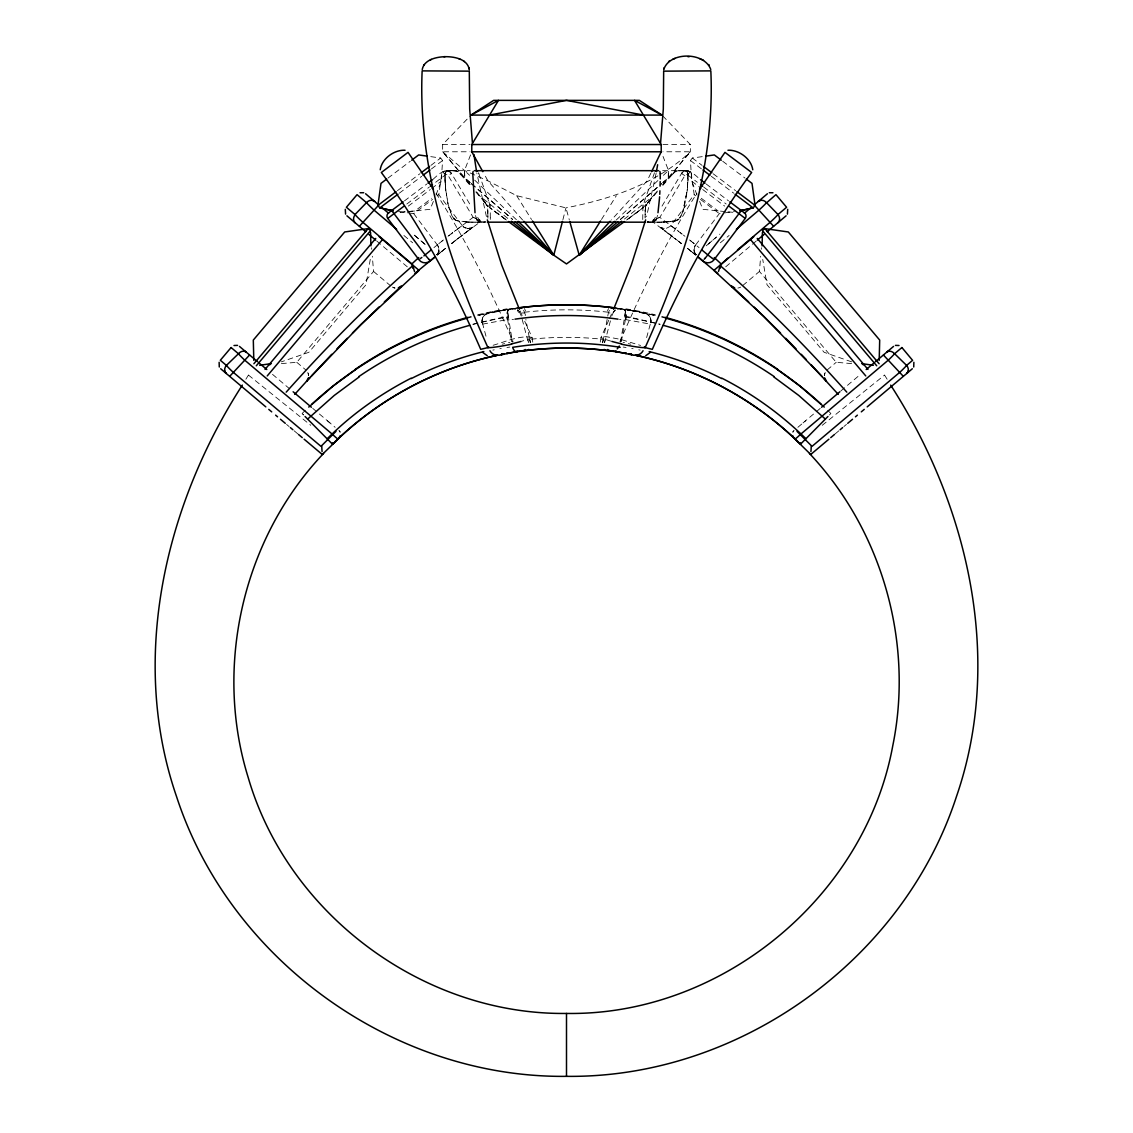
<?xml version="1.0" encoding="UTF-8"?>
<svg xmlns="http://www.w3.org/2000/svg" width="1133" height="1133" viewBox="0 0 1133 1133"><rect width="100%" height="100%" fill="white"/><g stroke="black" fill="none" stroke-linecap="round" stroke-linejoin="round"><path stroke-width="0.75" stroke-dasharray="5 3.75" d="M645.144 214.888L645.173 210.639M647.835 202.708L645.569 206.376L645.173 211.262M645.116 217.069L645.159 214.194M645.173 210.554L645.668 206.093L648.487 201.929M645.102 218.074L645.13 216.771M650.88 321.489L650.852 319.747L650.639 322.778C652.806 313.629 641.986 312.014 635.457 311.193M645.173 210.908L645.668 206.093A6.982 6.444 90 0 1 646.221 204.96L649.223 201.065M482.12 321.489L482.148 319.747L482.361 322.778C480.293 315.087 488.833 312.014 494.894 311.688M490.277 219.448L490.292 218.003M687.986 179.85L688.043 175.261L688.028 178.915M532.765 342.138L531.972 337.223L524.239 320.2M688.028 179L687.943 180.529M687.958 180.444L687.887 181.535M435.95 195.103L441.247 181.238L442.578 160.532L440.68 158.025L428.826 156.368M687.901 173.901L686.867 171.536L685.097 170.757L687.094 171.777L687.958 174.355L687.264 189.551M687.773 182.994L687.83 182.186M687.731 183.631L687.377 188.29A145.987 145.987 0 0 1 687.051 191.633L682.774 211.899L687.193 190.302M851.619 363.594L836.225 362.305L759.422 271.453L760.682 256.242M761.263 249.317L761.404 247.787M824.399 375.349L825.206 372.445M687.306 189.055L687.207 190.103M687.235 189.749L687.051 191.633M686.782 193.899L684.02 207.948M467.915 228.668L473.042 227.152L467.915 228.668L462.972 226.529L438.797 194.678L441.87 172.641M654.477 172.782L643.162 204.946A6.996 2.648 90 0 0 642.935 206.121L642.723 219.519M445.099 173.901L446.36 171.338L449.56 170.672M620.572 342.095L624.906 315.002M625.005 314.337L625.713 309.904M624.75 315.98L660.043 324.165M624.878 315.172L625.133 313.572M625.289 312.581L625.586 310.697M370.264 259.386L366.001 284.737L308.884 352.292L281.352 361.852M824.682 373.819L824.399 375.462L824.782 373.493M656.12 173.363L646.589 216.559M604.654 342.605L610.843 319.294M531.944 337.379C519.226 335.085 505.106 341.982 492.402 345.466M621.281 341.684L625.303 320.242A343.172 319.917 0 0 0 619.482 319.364M607.132 319.407L603.365 339.348A318.415 296.832 0 0 0 529.635 339.362L525.868 319.407M607.755 316.079L608.393 312.765L612.571 313.317A8.342 7.789 -81.8 0 1 615.148 310.159M657.508 215.312L656.885 217.876A21.357 8.087 90 0 1 656.503 219.108A21.357 8.087 -90 0 0 656.885 217.876M600.235 342.138L601.141 336.983L606.056 336.614L620.757 339.433L640.598 345.466M562.903 219.689L565.948 207.863C610.701 199.068 656.715 183.773 690.351 151.78L690.351 144.528L663.145 116.317M611.721 316.093L613.732 311.476L613.08 312.382L612.571 313.317L615.446 309.96M646.631 337.592L650.597 322.933M682.944 211.418L681.046 215.794A22.986 22.986 0 0 1 678.964 218.966L674.333 221.218L666.671 222.026M470.577 154.895L464.502 170.474L464.686 177.952L470.082 184.41M433.373 201.419L430.143 209.322L406.676 211.715L414.89 210.993L431.73 198.275M608.761 320.2L601.057 337.379M609.441 318.642L612.868 310.895M619.921 341.628C641.986 290.416 666.87 240.267 696.937 193.247M650.852 173.207L647.141 180.855L611.395 219.972M792.944 431.985L794.021 430.568L793.058 431.744M792.831 432.225L793.341 431.305M652.792 221.558L656.715 215.015M662.012 206.121L681.471 173.547C686.626 165.97 696.129 175.898 699.911 179.283M689.983 172.018L687.731 175.006A1.954 1.954 0 0 0 684.856 175.573L659.817 217.394L684.205 235.706M245.861 379.243L248.453 375.08M601.481 219.49L616.338 195.683M695.265 245.493L694.826 246.229L695.52 245.139M697.05 195.103L691.753 181.238L690.422 160.532L692.32 158.025L704.174 156.368M691.13 172.641L694.203 194.678L670.184 226.373L665.864 228.583L661.035 227.818L665.184 228.654M695.704 244.884L719.313 213.627L723.435 213.046M670.835 225.637L675.636 229.064M437.31 254.826L438.938 251.328L438.712 247.518L438.868 251.625L437.097 254.713M662.791 184.41L690.351 151.78L662.932 151.78M648.034 202.467L650.002 200.159M662.918 184.41L690.351 151.78M281.381 363.594L296.775 362.305L373.578 271.453L372.318 256.242M648.529 201.872L650.54 199.535M672.053 174.85L674.914 171.777A5.014 4.631 -90 0 1 677.095 170.913L681.075 170.672M657.168 191.93L650.215 199.904M662.805 185.458L673.299 173.42M672.931 173.845L675.466 171.395L678.653 170.757M673.993 172.655L676.174 171.097M470.011 182.569L464.686 177.952L442.649 151.78L442.649 144.528L469.855 116.317M302.1 413.503L305.4 410.288M829.455 414.961L830.503 413.899M616.196 220.085L658.301 180.161M663.4 175.318L668.498 170.474L663.032 156.453M620.346 219.448L661.474 183.716M662.805 182.569L668.116 177.952L668.498 170.474L668.314 177.952L662.989 182.569M620.431 219.448L661.658 183.716M708.267 244.062L716.113 237.335M706.227 245.804L719.894 234.106M720.347 242.788L729.1 235.466M725.701 266.836L756.745 240.607M742.738 285.544L759.422 271.453M827.161 369.967L836.225 362.305M803.014 422.963L820.25 408.376M840.799 390.998L860.499 374.343M797.873 427.311L805.62 420.754M835.106 433.953L838.873 430.781M843.887 426.56L846.45 424.393M438.103 254.387L439.986 252.843M437.225 255.109L439.406 253.31M433.939 247.617L442.819 240.423M439.236 253.452L442.493 250.79M445.283 248.538L441.119 251.908M442.252 250.988L445.581 248.297M438.811 243.652L440.34 242.42M822.232 425.3L884.505 375.122M441.884 241.187L443.414 239.955M624.425 219.037L653.189 196.051L657.508 190.882L643.006 207.863L627.413 219.434M452.903 242.476L451.373 243.68L455.962 240.069M448.045 236.287L449.589 235.083M451.812 243.34L467.957 230.92M448.795 235.706L473.112 217.366L474.713 218.032M454.432 241.272L462.137 235.31M451.132 233.865L452.69 232.662M457.505 238.879L465.238 232.959M454.248 231.458L455.806 230.254M457.364 229.064L462.165 225.637M387.968 178.108L410.288 161.254M397.442 190.656L419.762 173.816M430.922 165.39L440.68 158.025M399.34 193.162L421.66 176.323M431.418 168.959L442.578 160.532M404.467 200.881L426.815 184.013M433.089 179.283C436.871 175.898 446.374 165.97 451.529 173.547L470.988 206.121M406.846 204.011L429.265 187.101M435.667 182.257L445.269 175.006A1.954 1.954 0 0 1 448.144 175.573L451.373 173.646M408.333 206.093L430.285 189.523M431.659 188.489L441.247 181.238M409.565 213.046L413.687 213.627L432.523 199.408M437.225 195.853L438.797 194.678M463.68 234.134L471.47 228.299M466.796 231.798L480.364 221.841L485.774 221.969M469.515 229.758L473.042 227.152L471.965 227.818M627.795 219.108L643.006 207.863L626.606 220M654.973 221.034L652.735 221.856L681.627 243.68L674.928 238.44M740.656 287.116L739.835 287.513M695.903 254.713L696.767 254.443L695.69 254.826M655.016 219.519L657.551 218.343M487.063 313.416L485.519 314.223L507.216 309.521L492.246 312.212M658.358 218.003L659.576 217.494M659.703 217.437L658.613 217.89M739.382 287.697L737.895 288.051M468.099 317.934L471.328 317.084M472.957 324.165L508.25 315.98M674.956 221.062L661.077 222.139M502.188 344.205L504.695 343.611M508.462 342.718L509.921 342.378M477.786 315.441L482.658 314.28M492.444 312.17L477.404 315.512L487.544 313.204M485.887 221.941L484.117 222.153M482.715 324.109L507.527 319.563M617.57 308.983L620.884 308.771L618.136 308.842L619.808 308.686M492.841 350.097L494.243 349.814M487.289 313.246L502.216 310.343L493.577 311.957M498.874 310.952L496.212 311.433L507.216 309.507M652.679 221.87L650.314 222.096M499.865 348.723L501.282 348.468M500.191 310.711L504.185 310.017L502.854 310.244M505.516 309.791L509.538 309.153A351.612 328.683 0 0 1 516.606 308.148M506.947 347.505L509.793 347.052M506.862 309.578L509.538 309.153M512.64 308.686L502.131 310.357L515.557 308.431M513.164 308.615L515.77 308.247M724.823 212.862L734.453 211.517M447.832 170.771L448.88 170.686M527.794 340.098L529.748 339.858M677.322 170.871L679.191 170.729M513.192 308.686L512.116 308.771L515.43 308.983M678.794 170.743L680.012 170.701M648.756 222.153L647.325 221.983L650.583 222.181M679.446 170.715L681.443 170.672M449.079 170.672L450.042 170.672M663.456 222.096L676.274 220.666L678.964 218.966L681.018 215.851L679.758 217.876A21.371 19.714 -90 0 1 678.851 219.108M664.462 222.082L662.847 222.11M659.817 222.153L661.785 222.125M658.755 222.167L660.397 222.153M680.862 170.672L682.335 170.672M657.891 222.181L659.25 222.167M657.154 222.181L658.287 222.167M681.287 170.672L685.168 170.771M482.913 222.181L484.726 222.181M647.368 222.181L655.908 222.181M657.423 222.181L651.433 222.181M449.659 170.672L470.11 170.672M442.649 144.528L470.068 144.528M662.932 144.528L690.351 144.528M470.209 184.41L442.649 151.78L470.068 151.78M662.621 170.672L683.341 170.672M477.092 222.181L485.632 222.181M474.954 222.167L481.383 222.181M450.467 170.672L452.35 170.686M475.109 222.181L472.957 222.153M451.925 170.672L455.905 170.899A5.014 4.631 -90 0 1 458.114 171.72L460.295 174.1M471.923 222.139L473.183 222.153M470.776 222.125L472.249 222.139M471.186 222.125L468.538 222.082M469.544 222.096L467.136 222.054M468.297 222.082L458.044 221.062M452.775 170.686L457.307 171.281L460.947 174.85M466.881 222.04L455.905 220.326L451.954 215.794L453.242 217.876A21.371 19.714 -90 0 0 454.149 219.108A21.371 19.714 90 0 1 453.242 217.876M683.737 170.672L684.205 170.686M647.977 222.082L649.251 222.167L647.297 221.983M699.628 201.419L702.857 209.322L726.324 211.715M727.967 211.857L732.895 212.296M603.252 339.858L605.206 340.098M398.547 211.517L408.177 212.862M617.754 308.318L619.836 308.615M617.811 308.346L627.484 309.791M395.105 288.051L392.344 287.116M625.473 319.563L650.285 324.109M630.146 310.244L616.734 308.19L626.138 309.578L624.807 309.366M623.207 347.052L626.053 347.505M645.711 313.246L625.784 309.507L655.596 315.512L645.456 313.204M625.784 309.507L635.641 311.221M628.815 310.017L632.809 310.711M630.854 310.357L636.788 311.433M631.718 348.468L633.135 348.723M639.423 311.957L630.84 310.357L647.481 314.223L645.937 313.416M480.265 221.856L478.027 221.034M638.757 349.814L640.159 350.097M650.342 314.28L655.214 315.441M623.079 342.378L624.538 342.718M628.305 343.611L630.812 344.205M442.649 151.78L464.502 170.474L487.926 180.855L516.662 195.683L565.948 207.863L569.262 219.689M661.672 317.084L664.901 317.934M393.463 287.626L394.709 287.98L393.236 287.541M851.648 361.852L824.116 352.292L766.999 284.737L762.736 259.386M474.387 217.89L473.183 217.394L448.144 175.573M474.642 218.003L475.945 218.556M475.973 218.57L477.984 219.519M681.627 173.646L684.856 175.573M660.355 227.436L663.088 229.461M661.53 228.299L675.495 238.879M505.205 219.108L489.994 207.863L475.492 190.882L479.811 196.051L508.575 219.037M506.394 220L489.994 207.863L505.587 219.434M665.043 230.92L666.204 231.798M722.712 161.254L745.032 178.108M692.32 158.025L702.078 165.39M713.238 173.816L735.558 190.656M690.422 160.532L701.582 168.959M711.34 176.323L733.66 193.162M706.185 184.013L728.533 200.881M687.731 175.006L697.333 182.257M703.735 187.101L726.154 204.011M691.753 181.238L701.341 188.489M702.715 189.523L724.667 206.093M701.27 198.275L718.124 210.993M694.203 194.678L695.775 195.853M700.477 199.408L719.313 213.627M667.762 232.959L672.407 236.5M517.554 309.96L518.475 310.654L517.569 309.975C518.333 316.673 526.264 309.323 525.245 316.079M677.194 230.254L678.752 231.458M680.31 232.662L681.868 233.865M683.411 235.083L684.955 236.287M678.072 240.876L681.188 243.34M689.586 239.955L691.116 241.187M690.181 240.423L699.061 247.617M248.495 375.122L310.768 425.3M692.66 242.42L694.189 243.652M687.717 248.538L691.498 251.611M687.419 248.297L690.748 250.988M690.507 250.79L693.764 253.452M692.645 252.532L695.28 254.698M458.086 171.777L458.114 171.805A5.014 4.631 90 0 0 455.905 170.913M693.594 253.31L695.775 255.109M294.127 430.781L297.894 433.953M407.299 266.836L376.255 240.607M373.578 271.453L390.262 285.544M296.775 362.305L305.839 369.967M272.501 374.343L292.201 390.998M312.75 408.376L329.986 422.963M286.55 424.393L289.113 426.56M327.38 420.754L335.127 427.311M403.9 235.466L412.653 242.788M424.733 244.062L413.106 234.106L426.773 245.804M471.342 183.716L512.569 219.448M470.195 182.569L464.884 177.952L464.502 170.474L469.6 175.318M471.526 183.716L512.654 219.448M474.699 180.161L516.804 220.085M827.6 410.288L830.9 413.503M302.497 413.899L303.545 414.961L303.021 414.423M339.942 431.744L338.979 430.568L340.056 431.985M522.596 219.972L487.926 180.855L483.678 173.207M460.409 174.227L470.195 185.458M475.832 191.93L482.672 199.776M482.46 199.535L483.536 200.768M482.998 200.159L483.876 201.178M483.678 200.952L484.966 202.467M483.975 201.277L487.332 206.093L487.827 210.554M485.009 202.524L486.779 204.946A6.982 6.444 -90 0 1 487.346 206.121L487.827 211.262M443.017 172.018L445.269 175.006M413.687 213.627L437.296 244.884M437.48 245.139L438.669 247.419L437.791 245.578M884.547 375.08L887.139 379.243M436.063 193.247C466.13 240.267 491.014 290.416 513.079 341.628M516.662 195.683L531.519 219.49M480.25 221.657L476.285 215.015M339.659 431.305L340.169 432.225M307.794 372.445L308.601 375.349M520.132 310.895L523.559 318.642M478.523 172.782L478.877 173.746M478.905 173.802L488.493 200.711M488.918 201.929L489.838 204.946A6.996 2.648 -90 0 1 490.065 206.121L490.263 209.86M308.218 373.493L308.601 375.462L308.318 373.819M476.115 217.876A21.357 8.087 90 0 0 476.497 219.108A21.357 8.087 -90 0 1 476.115 217.876L475.492 215.312M521.279 316.093L519.268 311.476L520.429 313.317A8.342 7.789 81.9 0 0 517.852 310.159M522.157 319.294L528.346 342.605M482.403 322.933L486.369 337.592M486.411 216.559L476.88 173.363M511.719 341.684L507.697 320.242A343.172 319.917 0 0 1 513.518 319.364M507.513 311.348L507.272 309.833M507.542 311.561L508.122 315.172M507.995 314.337L507.414 310.697M508.094 315.002L512.428 342.095M445.821 190.372L448.229 205.045L451.911 215.723L448.087 204.464L445.765 189.82M445.793 190.103L445.708 189.268M445.736 189.551L445.467 186.379M445.694 188.984L445.538 187.172M371.596 247.787L371.737 249.317M445.524 187.03L445.425 185.883M445.453 186.237L445.297 184.084M445.326 184.467L445.071 180.784M445.227 182.994L445.127 181.691M445.113 181.535L445.028 180.105M445.057 180.529L445.071 174.085L445.014 179.935M487.87 216.771L487.898 218.216M487.87 216.049L487.884 216.8M487.87 216.162L487.841 213.457M487.827 210.936L487.841 212.565M487.827 211.588L487.841 213.599M490.292 217.791L490.263 210.936M602.784 342.718A8.087 3.456 -83.4 0 1 603.195 339.815M529.805 339.815A8.087 3.583 78 0 1 530.442 342.761M528.346 341.217A8.115 7.577 82.4 0 1 528.516 342.704M529.805 339.815A8.087 3.456 83.4 0 1 530.216 342.718M602.558 342.761A8.087 3.583 -78 0 1 603.195 339.815M604.484 342.69A8.115 7.577 -82.2 0 1 604.668 341.189M644.663 313.232A8.143 7.619 -77.8 0 1 650.838 322.834M482.162 322.82A8.143 7.619 77.9 0 1 488.351 313.232M512.144 308.884A8.342 7.789 81.9 0 1 515.501 309.04M617.499 309.04A8.342 7.789 -81.8 0 1 620.856 308.884M608.605 312.354A8.313 3.569 -83.1 0 1 609.427 310.329M524.48 312.241A343.823 320.526 0 0 1 608.52 312.241M524.225 308.516A8.313 4.036 -79.8 0 1 525.457 310.994M523.573 310.329A8.313 3.569 83.1 0 1 524.395 312.354M607.543 310.994A8.313 4.036 79.8 0 1 608.775 308.516M616.394 308.148A351.612 328.683 0 0 1 623.462 309.167M624.595 316.985A372.375 368.862 -37.4 0 1 660.001 324.463M625.898 308.827A380.235 376.567 -35.4 0 1 655.37 314.818M661.842 316.461A380.235 376.567 -35.4 0 1 665.071 317.325M652.636 220.921A8.016 3.427 -1 0 1 654.053 219.25M654.322 220.921A8.299 2.436 -13 0 1 656.602 219.802M611.084 341.189A23.552 2.379 12.4 0 1 601.141 337.393M678.95 219.264A10.594 9.758 -90 0 1 675.07 220.935M642.935 206.121A6.996 2.648 -90 0 1 643.162 204.96M685.238 170.474A3.965 3.668 90 0 1 688.099 173.873M489.838 204.96A6.996 2.648 90 0 1 490.065 206.121M478.041 220.935A10.523 3.98 90 0 1 476.455 219.264M656.545 219.264A10.523 3.98 90 0 1 654.959 220.935M486.779 204.96A6.982 6.444 90 0 1 487.346 206.121M444.901 173.873A3.965 3.668 90 0 1 447.762 170.474M457.93 220.935A10.594 9.758 -90 0 1 454.05 219.264M645.654 206.121A6.982 6.444 -90 0 1 646.221 204.96M531.859 337.393A23.552 2.379 -12.4 0 1 521.916 341.189M478.947 219.25A8.016 3.427 1 0 1 480.364 220.921M476.398 219.802A8.299 2.436 13 0 1 478.678 220.921M472.999 324.463A372.375 368.862 37.4 0 1 508.405 316.985M467.929 317.325A380.235 376.567 35.4 0 1 471.158 316.461M477.63 314.818A380.235 376.567 35.4 0 1 507.102 308.827M693.934 249.812L695.393 254.443L693.948 250.379L694.826 246.229L693.934 249.713M438.924 251.356L437.111 255.067L438.91 251.441M405.033 211.871L400.105 212.296L405.033 211.857M436.29 254.486L436.984 254.656L436.29 254.486M465.691 228.2L463.071 226.614L465.691 228.2M695.889 255.081L694.09 251.441L695.889 255.067M625.685 319.718A8.101 3.526 -81.2 0 0 623.433 309.436A8.101 3.385 -86 0 1 625.685 319.718M509.567 309.436A8.101 3.385 86 0 0 507.315 319.718A8.101 3.526 81.2 0 1 509.567 309.436M690.082 171.89A5.863 5.849 -13.2 0 0 681.5 173.561A5.863 5.863 0 0 1 690.082 171.89M451.501 173.561A5.863 5.849 13.2 0 0 442.918 171.89A5.863 5.863 0 0 1 451.501 173.561"/><path stroke-width="1.5" d="M488.592 346.953L487.856 347.434C448.682 260.632 417.921 167.33 422.142 70.883L469.303 71.152L469.685 109.051L472.404 142.701M660.27 178.915L660.213 173.901M762.084 245.861L762.424 232.336M879.194 360.365L879.69 340.07L788.299 231.968L764.874 228.611L762.467 230.65L876.701 365.775M660.199 181.535L660.072 186.166M659.902 190.797L659.732 194.338M752.765 169.78C751.306 158.79 738.829 149.627 727.952 150.264M659.59 196.802L659.533 197.68M472.801 173.845L475.01 212.721M659.505 198.119L657.99 212.721M660.596 142.701L663.315 109.051L663.669 71.152L710.83 70.883C715.164 167.372 684.19 260.632 645.187 347.519L644.408 346.953M663.683 69.779C669.263 51.382 704.485 51.721 710.773 69.495M393.349 210.837L379.81 207.906L377.926 205.399L381 183.376L386.58 179.156M422.227 69.495C424.195 59.497 436.432 56.976 445.071 56.678M663.782 68.872L663.938 67.98M656.418 171.635L657.636 164.724M720.914 264.471L727.783 258.126M720.843 264.839L720.05 268.337M345.296 209.322L345.579 214.109M308.403 377.841L306.831 380.971L294.722 394.383M624.566 221.53L566.5 263.932L553.782 255.18L562.478 221.388M219.136 362.291L219.278 367.007M645.654 219.859L631.393 264.825L613.562 309.351M340.297 435.667L338.54 438.655L322.282 454.489M913.722 367.007L913.864 362.291M787.421 214.109L787.704 209.322M229.744 376.269L249.543 355.054M651.588 171.678L661.219 151.78L661.219 144.528L634.537 100.37L661.969 115.084L471.031 115.084L493.648 100.37L639.352 100.37L661.969 115.084M242.335 385.107C165.106 504.851 128.935 658.726 176.564 796.612C229.886 960.444 394.227 1078.333 566.5 1076.35C738.773 1078.333 903.114 960.444 956.436 796.612C1004.065 658.726 967.894 504.851 890.665 385.107M482.828 171.678L471.781 151.78L471.781 144.528L498.463 100.37L471.031 115.084M569.729 221.388L579.218 255.18L600.561 220.977M699.514 189.296L724.964 152.374L751.646 172.485C711.269 226.968 679.318 287.244 652.325 349.332L644.238 347.406M423.742 65.303L424.252 64.553M741.223 210.696L706.85 256.129M729.836 201.858L744.438 212.891A3.923 3.923 0 0 1 745.245 218.428L714.045 259.754A8.016 7.634 37 0 1 702.828 261.057M739.651 210.837L753.19 207.906L755.074 205.399L752 183.376L746.42 179.156M706.341 256.724L705.349 257.913M737.484 249.911L770.199 222.238A11.897 0.85 -42 0 0 778.003 214.534L786.599 207.268L775.949 194.649L765.639 203.628A11.981 0.85 -42.1 0 1 758.728 210.313L736.365 229.291M231.09 347.534L220.326 360.266L226.402 365.407A10.452 0.793 43.1 0 0 232.874 371.978L320.979 446.36L335.977 431.376M704.131 259.33L705.236 258.041M253.891 363.735L368.126 228.611L370.533 230.65L256.299 365.775M265.023 369.415L375.759 238.426M267.232 375.929L382.543 239.53M359.43 226.203L378.762 205.031L365.577 193.743M323.571 453.441C243.198 538.076 213.514 665.892 248.141 777.323C287.924 914.586 423.6 1015.21 566.5 1013.44C720.843 1015.862 865.074 897.506 892.79 745.641C913.934 642.156 881.913 530.216 809.429 453.441M286.196 392.145C326.035 347.534 367.97 304.664 413.12 265.377M621.677 221.232L579.218 255.18L610.191 221.275M310.201 377.303L306.561 381.269L361.158 324.321L418.785 270.716M311.419 375.972L331.742 354.303M355.011 214.534L366.497 202.637L357.065 194.664L346.401 207.268L355.011 214.534A11.897 0.85 42 0 0 362.801 222.238L411.987 264.017M336.883 348.936L347.236 338.3M801.003 443.711L827.94 416.491M825.362 419.097L798.779 395.459L773.782 376.907M352.448 333.017L378.932 307.043M650.427 352.321L645.753 355.705M332.521 444.235L333.782 442.989M333.725 443.045L336.331 440.525M244.176 351.202A6.175 5.014 -49.8 0 1 246.243 352.08A6.175 4.971 -48.9 0 0 238.454 353.751L226.402 365.407A6.147 5.113 -49.8 0 0 226.161 373.479A6.147 5.084 -50.6 0 1 224.816 371.015M334.929 441.87L337.606 439.307M336.77 440.114C381.396 397.428 438.145 367.559 498.633 355.068M617.782 221.756L579.218 255.18L614.922 221.303M337.988 438.938L341.075 436.063M384.314 301.945L397.527 289.68M308.728 407.101L333.13 385.999L355.422 369.627M411.959 263.833L418.743 257.531M341.5 435.681C384.838 395.842 438.924 367.814 496.495 355.507M397.924 289.312L401.464 286.082L398.334 287.824M311.83 404.226C355.847 363.566 409.806 333.838 467.603 318.047M579.218 255.18L589.826 245.96M434.59 257.219L414.975 273.322M744.409 213.231L750.967 207.679M767.423 193.743L754.181 204.96L773.57 226.203M714.187 270.178L753.757 236.74M757.34 240.111L764.01 234.474M767.239 231.727L786.09 215.808M866.193 369.528L874.747 362.291M875.71 361.484L893.54 346.415M821.567 407.257L839.865 391.777M888.824 351.202A6.175 5.014 49.8 0 0 886.757 352.08A6.175 4.971 48.9 0 1 894.546 353.751L901.868 347.562M861.292 411.86L864.238 409.381M867.198 406.874L912.32 368.763M717.755 273.549L698.41 257.219M828.903 439.179L811.044 454.22M830.744 437.635L834.455 434.506M840.12 429.733L842.626 427.608M847.711 423.331L852.526 419.267M855.443 416.817L857.384 415.16M430.228 260.944L435.313 256.695M431.007 250.039L423.898 255.888M799.714 443.428L800.493 442.819M411.69 160.206L418.658 154.938L427.127 156.127M377.926 205.399L396.054 191.718M421.164 172.754L429.534 166.438M379.81 207.906L397.952 194.225M423.048 175.275L430.03 170.007M403.164 201.858L388.562 212.891A3.923 3.923 0 0 0 387.755 218.428L418.955 259.754A8.016 7.634 -37 0 0 430.172 261.057M427.962 183.149L432.466 179.75M387.783 218.4L403.645 206.433M430.328 186.294L432.466 184.679M420.074 258.763L421.873 257.418M499.327 355.224L520.571 350.72M668.583 61.593L669.376 61.026M359.218 376.907L334.221 395.459L307.638 419.097M411.095 378.195C380.32 393.972 351.428 414.451 327.154 438.811M508.25 352.972L507.032 353.397A12.973 9.432 70.3 0 0 508.405 353.099M430.398 59.837L431.376 59.412M501.749 354.133L502.599 354.034M616.961 351.669L616.692 351.754A7.945 3.668 73.1 0 1 616.097 352.037M673.03 59.143L675.084 58.392M655.894 170.871L655.795 170.899A4.985 1.884 -90 0 0 655.412 171.083M234.007 345.508L237.562 345.381M488.762 347.406L480.704 349.318C453.653 287.258 421.745 226.968 381.339 172.485L408.036 152.374L433.486 189.296M612.047 307.652L611.593 307.779A8.313 3.569 -83.1 0 0 611.239 308.077A8.313 4.036 79.8 0 1 611.593 308.162M749.805 208.642L740.642 210.639M360.067 192.752L363.679 192.723M492.09 356.229L496.92 355.224M506.904 353.128L507.938 352.915M501.027 354.572L502.146 354.346M769.321 192.723L772.933 192.752M501.239 354.53L503.859 354.02M501.48 354.487L503.973 353.992M489.541 115.084L566.5 100.37L643.459 115.084M506.692 353.482L510.105 352.873M895.438 345.381L898.993 345.508M511.252 352.689L516.988 351.768A309.691 287.81 0 0 1 616.012 351.782L621.748 352.689M368.126 228.611L344.701 231.968L253.31 340.07L253.806 360.365M259.641 365.293L271.368 363.608M705.873 156.127L714.342 154.938L721.31 160.206M521.577 351.117L527.482 350.352A310.06 288.136 0 0 1 605.518 350.366L611.423 351.117M518.39 307.907L520.486 307.638A352.051 329.08 0 0 1 612.514 307.638L614.61 307.907M269.073 364.628L270.221 364.529M474.486 170.672L658.514 170.672M443.853 56.707C453.115 56.381 467.632 58.463 469.317 69.779M471.781 144.528L661.219 144.528M471.781 151.78L661.219 151.78M487.388 222.181L645.612 222.181M687.929 56.678L689.147 56.707M862.78 364.529L863.927 364.628M392.358 210.639L383.195 208.642M861.632 363.608L873.359 365.293M520.953 307.652L521.407 307.779A8.313 3.569 83.1 0 1 521.761 308.077A8.313 4.036 -79.8 0 0 521.407 308.162M622.895 352.873L626.308 353.482M629.027 353.992L631.761 354.53M630.854 354.346L631.973 354.572M625.062 352.915L626.096 353.128M630.401 354.034L631.251 354.133M636.08 355.224L640.91 356.229M634.367 355.068C693.028 367.191 748.162 395.629 792.151 436.276M636.505 355.507C693.778 367.758 747.61 395.573 790.848 435.072M405.048 150.264C394.171 149.627 381.694 158.79 380.235 169.78M734.666 287.824L732.4 286.762L748.686 301.945M665.397 318.047C723.194 333.838 777.153 363.566 821.17 404.226M612.429 350.72L633.673 355.224M477.106 170.871L477.205 170.899A4.985 1.884 -90 0 1 477.588 171.083M512.668 347.519A8.271 3.583 81.4 0 0 516.025 351.697L516.436 351.768A7.945 3.668 -73.1 0 0 516.903 352.037M699.571 58.619L700.619 58.987M458.95 58.774L459.97 59.143M624.821 353L625.968 353.397A12.973 9.432 -70.3 0 1 624.595 353.099M701.624 59.412L703.536 60.332M487.247 355.705L482.573 352.321M721.905 378.195C752.779 393.958 781.246 414.409 805.945 438.726M883.457 355.054L903.256 376.269M777.578 369.627L799.87 385.999L824.272 407.101M463.624 61.026L464.417 61.593M711.68 257.828L708.479 255.407M508.434 221.53L553.782 255.18L532.439 220.977M713.776 259.4L712.345 258.324M707.927 254.996L701.993 250.039M703.466 166.438L711.836 172.754M736.946 191.718L755.074 205.399M702.97 170.007L709.952 175.275M735.048 194.225L753.19 207.906M700.534 179.75L705.038 183.149M700.534 184.679L702.672 186.294M729.355 206.433L745.217 218.4M511.323 221.232L553.782 255.18L523.743 221.275M332.507 442.819L333.286 443.428M702.772 260.944L697.687 256.695M321.956 454.22L304.097 439.179M290.374 427.608L292.881 429.733M298.546 434.506L302.256 437.635M379.243 236.74L418.813 270.178M346.91 215.808L365.761 231.727M368.99 234.474L375.66 240.111M239.46 346.415L257.29 361.484M258.253 362.291L266.807 369.528M293.135 391.777L311.433 407.257M231.132 347.562L238.412 353.708M265.802 406.874L220.68 368.763M268.762 409.381L271.708 411.86M275.616 415.16L277.557 416.817M280.474 419.267L285.289 423.331M382.033 207.679L388.591 213.231M396.635 229.291L374.272 210.313A11.981 0.85 42.1 0 1 367.389 203.643L366.497 202.637M515.218 221.756L553.782 255.18L518.078 221.303M543.174 245.96L553.782 255.18M719.88 265.377C765.03 304.664 806.965 347.534 846.804 392.145M714.215 270.716L763.812 316.433L822.19 376.638M791.301 435.483L795.012 438.938M714.257 257.531L721.041 263.833M792.534 436.63L810.69 454.446M794.106 438.089L796.23 440.114M795.394 439.307L798.071 441.87M754.068 307.043L780.552 333.017M796.669 440.525L800.479 444.235M894.603 353.708L906.598 365.407A6.147 5.113 49.8 0 1 906.839 373.479A6.147 5.084 50.6 0 0 908.184 371.015M332.125 443.839L305.06 416.491M785.764 338.3L796.117 348.936M766.503 202.637L777.989 214.534M801.258 354.303L806.384 359.685M811.101 364.699L838.278 394.383M824.314 378.946L826.439 381.269L824.597 377.841M797.023 431.376L812.021 446.36L900.14 371.992A10.452 0.793 -43.1 0 0 906.627 365.378L912.589 360.351L901.91 347.534M428.656 259.075L425.626 255.492M764.874 228.611L879.109 363.735M757.241 238.426L867.977 369.415M750.457 239.53L865.768 375.929M430.002 260.675L428.713 259.145M425.427 255.251L391.777 210.696M793.766 437.82L792.703 435.667M708.748 64.553L709.258 65.303M519.438 309.351L501.607 264.825L487.346 219.859M412.95 268.337L412.001 264.102M476.582 171.635L473.934 154.527M469.062 67.98L469.218 68.872M370.576 232.336L370.916 245.861M566.5 1013.469L566.5 1076.322M512.824 347.307A317.792 296.251 0 0 1 620.176 347.307M619.298 345.99A8.271 2.634 -61.8 0 1 617.216 348.851M525.33 349.488A8.115 7.577 82.4 0 1 521.534 350.89M611.438 350.89A8.115 7.577 -82.2 0 1 607.656 349.474M616.366 351.287A7.945 3.272 57.1 0 1 615.786 351.06M497.373 355.125A8.299 7.761 78.1 0 1 489.952 350.734M517.215 351.06A7.945 3.272 -57.1 0 1 516.634 351.287M643.048 350.734A8.299 7.761 -78 0 1 635.613 355.125M605.546 350.097A8.087 3.456 -83.4 0 1 604.172 349.375M528.927 349.729A8.087 3.583 78 0 1 527.44 349.899M528.828 349.375A8.087 3.456 83.4 0 1 527.454 350.097M605.56 349.899A8.087 3.583 -78 0 1 604.073 349.729M516.606 308.148A351.612 328.683 0 0 1 616.394 308.148M514.991 319.152A343.172 319.917 0 0 1 618.009 319.152M894.645 353.666A10.509 0.807 -43.3 0 1 888.3 360.138L800.054 434.746A7.407 0.793 -45.8 0 1 794.998 438.726M811.228 446.402A8.894 0.779 -88.2 0 1 810.916 451.585M811.37 454.092A8.894 2.578 73 0 1 811.115 453.795M777.932 214.604A6.062 5.538 49.4 0 1 777.918 222.833M758.331 201.334A6.076 5.509 50.2 0 1 766.446 202.68M719.597 267.459A9.999 1.983 -80.6 0 1 718.449 271.538M758.289 201.377A6.076 5.509 50.2 0 1 760.81 200.329M649.167 351.598A343.242 339.079 -28.1 0 1 721.721 378.578M665.071 317.325A380.235 376.567 -35.4 0 1 777.776 369.358M663.187 325.313A372.375 368.862 -37.4 0 1 774.051 376.51M645.371 347.477A21.555 1.629 11.3 0 1 621.351 344.177M621.592 343.88A23.552 2.379 12.4 0 1 611.891 341.43M659.788 171.366A3.895 1.473 90 0 1 660.284 173.816M472.716 173.816A3.895 1.473 90 0 1 473.212 171.366M511.649 344.177A21.555 1.629 -11.3 0 1 487.629 347.477M521.109 341.43A23.552 2.379 -12.4 0 1 511.408 343.88M355.224 369.358A380.235 376.567 35.4 0 1 467.929 317.325M411.279 378.578A343.242 339.079 28.1 0 1 483.833 351.598M358.949 376.51A372.375 368.862 37.4 0 1 469.813 325.313M355.224 222.946A6.062 5.538 -49.4 0 1 355.21 214.718M366.554 202.68A6.076 5.509 -50.2 0 1 374.669 201.334M414.551 271.538A9.999 1.983 80.6 0 1 413.403 267.459M372.191 200.329A6.076 5.509 -50.2 0 1 374.711 201.377M238.355 353.666A10.509 0.807 43.3 0 0 244.7 360.138L332.946 434.746A7.407 0.793 45.8 0 0 338.002 438.726M322.084 451.585A8.894 0.779 88.2 0 1 321.772 446.402M321.885 453.795A8.894 2.578 -73 0 1 321.63 454.092M732.343 286.72L731.536 286.082L732.315 286.805"/></g></svg>
